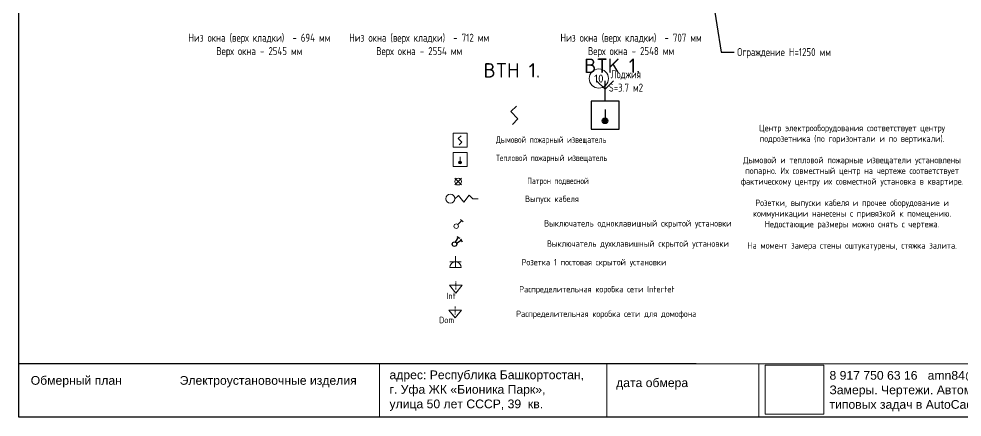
# Model space of a CAD drawing. Header units: millimetres. Extents: x -416788 to 52048, y -598564 to -7233.
# Drawn here: x 24466 to 36250, y -26278 to -21305 of the extents above; entities that cross this region are included whole.
import ezdxf
from ezdxf import colors
from ezdxf.entities.mleader import LeaderData, LeaderLine
from ezdxf.enums import TextEntityAlignment as Align
from ezdxf.math import Vec2, Vec3

# ---------------------------------------------------------------- set-up
doc = ezdxf.new("R2010")
doc.units = ezdxf.units.MM
doc.set_wipeout_variables(frame=1)
doc.linetypes.add('JIS_02_0.7', pattern=[1.35, 0.75, -0.6])
doc.layers.add('0 @ 100', color=7, linetype='Continuous')
doc.layers.add('unplotted', color=210, linetype='Continuous', lineweight=15, plot=False)
for name, color, linetype, lineweight in [('ВК_Текст', 170, 'Continuous', 0), ('К_Размерная', 3, 'Continuous', 0), ('К_Текст высоты', 7, 'Continuous', 0), ('К_Текст_окна', 4, 'Continuous', 0), ('Р_рамка_оформление', 130, 'Continuous', 20), ('СЛ_Устройства', 2, 'Continuous', 20), ('Текст_общий', 7, 'Continuous', 0), ('ЭО', 250, 'Continuous', 30), ('ЭО_Розетки', 11, 'Continuous', 9), ('ЭО_Текст', 11, 'Continuous', 0)]:
    doc.layers.add(name, color=color, linetype=linetype, lineweight=lineweight)
doc.layers.add('Лист_рамка', color=4, linetype='Continuous', plot=False)
doc.styles.add('1.8 мм', font='isocpeur.ttf', dxfattribs={"width": 0.85, "height": 1.8})
doc.styles.add('M 50', font='isocpeur.ttf', dxfattribs={"width": 0.8})
doc.styles.add('PDF Arial', font='arial.ttf')
picture_1 = doc.add_image_def('image1.png', size_in_pixel=(1336, 1112))

# ---------------------------------------------------------------- blocks, each defined once
blk = doc.blocks.new('*U9')
at = {"color": 7, "ltscale": 100, "style": '1.8 мм'}
blk.add_attdef('НОМЕР', (1.26, 4.71), '', height=1.8, dxfattribs=at)
at = {"ltscale": 0.35, "style": '1.8 мм', "flags": 1}
for tag, p in [('1_ПОЗИЦИЯ', (-2.76, -6.05)), ('2_НАИМЕНОВАНИЕ', (-2.76, -8.44)), ('3_ТИП_МАРКА', (-2.76, -11.34)), ('4_КОД_ОБОРУД', (-2.76, -13.83)), ('5_ИЗГОТОВИТЕЛЬ', (-2.8, -16.96)), ('6_ЕД_ИЗМ', (-2.76, -20.25)), ('8_МАССА', (-2.76, -23.86)), ('9_ПРИМЕЧАНИЕ', (-2.76, -26.82)), ('10_МОЩНОСТЬ', (-2.76, -30.46))]:
    blk.add_attdef(tag, p, '', height=1.8, dxfattribs=at)
at = {"color": 0, "linetype": 'ByBlock', "lineweight": -2}
blk.add_wipeout([(-1.75, 1.75), (1.75, 1.75), (1.75, -1.75), (-1.75, -1.75)], dxfattribs=at)
at = {"color": 0, "linetype": 'ByBlock', "lineweight": -2, "ltscale": 100}
for p, q in [((0.27, 1.12), (-0.45, 0.45)), ((0.45, -0.45), (-0.45, 0.45)), ((0.45, -0.45), (-0.24, -1.15))]:
    blk.add_line(p, q, dxfattribs=at)
blk = doc.blocks.new('*U10')
at = {"color": 0, "linetype": 'ByBlock', "lineweight": -2}
for points in [[(0, 3.25), (-1.06, 4.31)], [(0, 3.25), (1.06, 4.31)]]:
    blk.add_lwpolyline(points, dxfattribs=at)
at = {"color": 7, "ltscale": 100, "style": '1.8 мм'}
blk.add_attdef('НОМЕР', (0.5, 5.28), '', height=1.8, dxfattribs=at)
at = {"lineweight": 35, "ltscale": 0.35, "style": '1.8 мм', "flags": 1}
for tag, p in [('1_ПОЗИЦИЯ', (-4.75, -8.58)), ('5_ИЗГОТОВИТЕЛЬ', (14.41, -8)), ('2_НАИМЕНОВАНИЕ', (-4.93, -10.97)), ('6_ЕД_ИЗМ', (14.54, -10.71)), ('3_ТИП_МАРКА', (-4.84, -13.55)), ('8_МАССА', (14.49, -12.89)), ('9_ПРИМЕЧАНИЕ', (14.67, -15.64)), ('4_КОД_ОБОРУД', (-4.87, -16.01))]:
    blk.add_attdef(tag, p, '', height=1.8, dxfattribs=at)
at = {"color": 0, "lineweight": -2}
blk.add_wipeout([(-1.75, 1.75), (1.75, 1.75), (1.75, -1.75), (-1.75, -1.75)], dxfattribs=at)
at = {"lineweight": -2, "ltscale": 100}
h = blk.add_hatch(color=0, dxfattribs=at)
h.dxf.hatch_style = 1
h.paths.add_polyline_path([(-0.35, -0.7, 1), (0.35, -0.7, 1)])
at = {"color": 0, "linetype": 'ByBlock', "lineweight": -2, "ltscale": 100}
for p, q in [((-1.75, 1.75), (-1.75, -1.75)), ((1.75, 1.75), (-1.75, 1.75)), ((1.75, -1.75), (1.75, 1.75)), ((0, 0.7), (0, -0.7)), ((-1.75, -1.75), (1.75, -1.75))]:
    blk.add_line(p, q, dxfattribs=at)
at = {"color": 0, "linetype": 'ByBlock', "lineweight": -2}
blk.add_lwpolyline([(0, 1.75), (0, 4.31)], dxfattribs=at)
at = {"color": 0, "linetype": 'ByBlock', "lineweight": -2, "ltscale": 100}
blk.add_circle((0, -0.7), 0.35, dxfattribs=at)
blk = doc.blocks.new('A$C113549C5')
at = {"layer": 'СЛ_Устройства'}
blk.add_lwpolyline([(175, 175), (175, -175), (-175, -175), (-175, 175)], close=True, dxfattribs=at)
at = {"layer": 'СЛ_Устройства', "ltscale": 100}
blk.add_lwpolyline([(27, 112), (-45, 45), (45, -45), (-24, -115)], dxfattribs=at)
blk = doc.blocks.new('A$C48AE236B')
at = {"ltscale": 100}
blk.add_wipeout([(-175, 175), (175, 175), (175, -175), (-175, -175)], dxfattribs=at).dxf.layer = 'СЛ_Устройства'
at = {"layer": 'СЛ_Устройства', "ltscale": 100}
h = blk.add_hatch(color=256, dxfattribs=at)
h.dxf.hatch_style = 1
h.paths.add_polyline_path([(-35, -70, 1), (35, -70, 1)])
for p, q in [((-175, 175), (-175, -175)), ((175, 175), (-175, 175)), ((0, 70), (0, -70)), ((175, -175), (175, 175)), ((-175, -175), (175, -175))]:
    blk.add_line(p, q, dxfattribs=at)
blk.add_circle((0, -70), 35, dxfattribs=at)
blk = doc.blocks.new('A$Cf3fd4786')
at = {"layer": 'ЭО_Розетки', "ltscale": 100}
for p, q in [((-42, 42), (42, -42)), ((42, 42), (-42, -42))]:
    blk.add_line(p, q, dxfattribs=at)
blk.add_circle((0, 0), 42.3, dxfattribs=at)
blk = doc.blocks.new('A$Ca32be7dc')
at = {"layer": 'ЭО_Розетки', "ltscale": 100}
blk.add_lwpolyline([(0, -114), (38, -162), (-45, -228), (42, -293), (0, -340), (0, -404)], dxfattribs=at)
blk.add_circle((0, -57), 56.9, dxfattribs=at)
blk = doc.blocks.new('UDV_Podr_Vyipusk_Подр_1п_2')
at = {"layer": 'unplotted', "linetype": 'JIS_02_0.7', "lineweight": 0, "ltscale": 10}
blk.add_line((0, -52), (0, 46), dxfattribs=at)
at = {"layer": 'ЭО_Розетки', "ltscale": 100}
blk.add_lwpolyline([(80, 0), (-80, 0), (0, -96)], close=True, dxfattribs=at)
blk = doc.blocks.new('UDV_Выключатели_ГОСТ_21.210_СУ.IP20.однополюсный_5')
at = {"layer": 'ЭО_Розетки'}
for p, q in [((20, 20), (70, 70)), ((55, 85), (85, 55))]:
    blk.add_line(p, q, dxfattribs=at)
blk.add_circle((0, 0), 28.2, dxfattribs=at)
blk.add_circle((0, 0), 28.2, dxfattribs=at)
blk = doc.blocks.new('UDV_Выключатели_ГОСТ_21.210_СУ.IP20.однополюсный_сдвоенный_4')
at = {"layer": 'ЭО', "color": 0}
for p, q in [((14, 24), (49, 86)), ((24, 14), (86, 49)), ((31, 96), (68, 75)), ((75, 68), (96, 31))]:
    blk.add_line(p, q, dxfattribs=at)
blk.add_circle((0, 0), 28.2, dxfattribs=at)
blk.add_circle((0, 0), 28.2, dxfattribs=at)
blk = doc.blocks.new('UDV_Розетки_ГОСТ_21.210_СУ.IP20.двухполюсная.с.защ.контактом_13')
at = {"color": 0}
for p, q in [((0, 142), (0, 71)), ((-71, 71), (71, 71)), ((0, 71), (0, 0))]:
    blk.add_line(p, q, dxfattribs=at)
blk.add_lwpolyline([(-71, 0), (71, 0, 1)], format="xyb", close=True, dxfattribs=at)

msp = doc.modelspace()

# ---------------------------------------------------------------- linework, layer by layer
at = {"layer": 'Р_рамка_оформление', "lineweight": 0}
msp.add_line((32927.8, -25609.3), (24466.5, -25609.3), dxfattribs=at)
for points in [[(24466.5, -25609.3), (24466.5, -26277.6), (37892.3, -26277.6), (37892.3, -25609.3)], [(28970.7, -25609.3), (28970.7, -26277.6)], [(31810.5, -25609.3), (31810.5, -26277.6)], [(33710.9, -25609.3), (33710.9, -26277.6)]]:
    msp.add_lwpolyline(points, dxfattribs=at)

# ---------------------------------------------------------------- block references
at = {"ltscale": 100}
for p in [(29925.5, -24631.8), (29917.5, -24942.8)]:
    msp.add_blockref('UDV_Podr_Vyipusk_Подр_1п_2', p, dxfattribs=at)
at = {"layer": '0 @ 100'}
ref = msp.add_blockref('*U9', (30656.3, -22508), dxfattribs=dict(at, xscale=100, yscale=100, zscale=100))
ref.add_attrib('НОМЕР', 'BTH 1.', (30270.1, -22037.4), dxfattribs={"layer": '0', "color": 7, "ltscale": 100, "height": 180, "style": '1.8 мм'})
at = {"layer": 'СЛ_Устройства', "xscale": 0.5, "yscale": 0.5, "zscale": 0.5}
msp.add_blockref('A$C113549C5', (29978, -22821.2), dxfattribs=at)
at = {"layer": 'ЭО_Розетки', "ltscale": 100}
for name, p in [('A$Cf3fd4786', (29954.4, -23336.7, -1045.6)), ('UDV_Выключатели_ГОСТ_21.210_СУ.IP20.однополюсный_5', (29929.9, -23893.7)), ('UDV_Выключатели_ГОСТ_21.210_СУ.IP20.однополюсный_сдвоенный_4', (29907.5, -24118)), ('UDV_Розетки_ГОСТ_21.210_СУ.IP20.двухполюсная.с.защ.контактом_13', (29920.8, -24409.9))]:
    msp.add_blockref(name, p, dxfattribs=at)
at = {"layer": 'ЭО_Розетки', "ltscale": 100, "rotation": 89.99999999999999}
msp.add_blockref('A$Ca32be7dc', (29798.5, -23550), dxfattribs=at)

# ---------------------------------------------------------------- texts
at = {"layer": 'К_Текст_окна', "lineweight": 0, "char_height": 100, "width": 1938.602, "attachment_point": 5, "style": 'M 50'}
for s, insert in [('Низ окна (верх кладки)  - 694 мм\\PВерх окна - 2545 мм', (27470.3, -21636.9)), ('Низ окна (верх кладки)  - 712 мм\\PВерх окна - 2554 мм', (29466.9, -21636.9)), ('Низ окна (верх кладки)  - 707 мм\\PВерх окна - 2548 мм', (32113.9, -21636.9))]:
    msp.add_mtext(s, dxfattribs=dict(at, insert=insert))
at = {"layer": 'Р_рамка_оформление', "lineweight": 0, "char_height": 108.878, "attachment_point": 7, "style": 'PDF Arial'}
for s, insert, width in [('адрес: Республика Башкортостан, г. Уфа ЖК «Бионика Парк», \\Pулица 50 лет СССР, 39  кв. ', (29096.4, -26199.8), 2452.763), ('8 917 750 63 16   amn84@bk.ru \\PЗамеры. Чертежи. Автоматизация типовых задач в AutoCad', (34593, -26204.9), 2674.074)]:
    msp.add_mtext(s, dxfattribs=dict(at, insert=insert, width=width))
for s, insert in [('Обмерный план', (24614.4, -25906.5)), ('дата обмера', (31927.5, -25935.4))]:
    msp.add_mtext(s, dxfattribs=dict(at, insert=insert))
at = {"layer": 'Текст_общий', "insert": (34875, -23411.7), "char_height": 80, "width": 2465.237, "attachment_point": 5, "style": 'M 50'}
msp.add_mtext('Центр электрооборудования соответствует центру подрозетника (по горизонтали и по вертикали).\\P\\PДымовой и тепловой пожарные извещатели установлены попарно. Их совместный центр на чертеже соответствует фактическому центру их совместной установка в квартире. \\P\\PРозетки, выпуски кабеля и прочее оборудование и коммуникации нанесены с привязкой к помещению. Недостающие размеры можно снять с чертежа.\\P\\PНа момент замера стены оштукатурены, стяжка залита.', dxfattribs=at)
at = {"layer": 'ЭО_Текст', "lineweight": 15, "style": 'M 50', "width": 0.7}
for s, p in [('Дымовой пожарный извещатель', (30427.2, -22853, -1045.6)), ('Тепловой пожарный извещатель', (30427.2, -23080.3, -1045.6)), ('Патрон подвесной ', (30816.7, -23367.3, -1045.6))]:
    msp.add_text(s, height=80, dxfattribs=at).set_placement(p)
at = {"layer": 'ЭО_Текст', "char_height": 80, "attachment_point": 5, "style": 'M 50'}
for s, insert, width in [('Выпуск кабеля', (31126.4, -23563.1), 756.586), ('Выключатель одноклавишный скрытой установки', (32199, -23868.8), 2725.91), ('Выключатель духклавишный скрытой установки', (32199, -24121.8), 2725.91), ('Розетка 1 постовая скрытой установки', (31650.4, -24353.7), 2725.91), ('Распределительная коробка сети Intertet', (31687.1, -24690.7), 2725.91), ('Распределительная коробка сети для домофона', (31804.4, -24998.4), 2725.91)]:
    msp.add_mtext(s, dxfattribs=dict(at, insert=insert, width=width))
at = {"layer": 'ЭО_Текст', "char_height": 80, "width": 598.261, "attachment_point": 5, "rotation": 0.0003, "style": 'M 50'}
for s, insert in [('Int', (29865.7, -24764.5)), ('Dom', (29809.6, -25064.5))]:
    msp.add_mtext(s, dxfattribs=dict(at, insert=insert))
at = {"layer": 'ЭО_Текст', "ltscale": 100, "insert": (26475.3, -25906.5), "char_height": 108.878, "attachment_point": 7, "style": 'PDF Arial'}
msp.add_mtext('Электроустановочные изделия', dxfattribs=at)

# ---------------------------------------------------------------- pictures from other files: only their frames are drawn
at = {"layer": 'Р_рамка_оформление', "lineweight": 0}
image = msp.add_image(picture_1, insert=(33789, -26240.4), size_in_units=(733.2, 610.3), dxfattribs=at)
image.dxf.flags = 7

# ---------------------------------------------------------------- leaders
at = {"layer": 'ВК_Текст', "ltscale": 100}
ml = msp.add_multileader_mtext('Standard', dxfattribs=at)
ml.set_content('Ограждение H=1250 мм', color=256, style='M 50')
ml.set_leader_properties()
ml.build(insert=Vec2(0, 0))
ml.multileader.update_dxf_attribs({"arrow_head_size": 80, "scale": 20})
ctx = ml.context
ctx.base_point, ctx.scale, ctx.char_height, ctx.arrow_head_size, ctx.landing_gap_size, ctx.plane_origin, ctx.plane_x_axis, ctx.plane_y_axis = Vec3(33400.3, -21719, -1045.6), 20, 100, 80, 40, Vec3(30623.5, -20319, -1045.6), Vec3(0.9999997, -0.0008348), Vec3(0.0008348, 0.9999997)
notes = []
notes.append((ctx, [(1, (1, 1, 0), (33240.3, -21718.9, -1045.6), (0.9999997, -0.0008348), 160, [(0, [(33096.2, -20818.7, -1045.6)], 0, [])])]))
ctx.mtext.insert, ctx.mtext.text_direction, ctx.mtext.rotation, ctx.mtext.width, ctx.mtext.defined_height, ctx.mtext.flow_direction = Vec3(33440.4, -21669, -1045.6), Vec3(0.9999997, -0.0008348), 6.2823505, 871.271, 432.9, 5
for ctx, leaders in notes:
    for number, flags, end, landing, length, lines in leaders:
        leader = LeaderData()
        leader.index, (leader.has_last_leader_line, leader.has_dogleg_vector, leader.attachment_direction) = number, flags
        leader.last_leader_point, leader.dogleg_vector, leader.dogleg_length = Vec3(end), Vec3(landing), length
        for number, points, colour, breaks in lines:
            line = LeaderLine()
            line.index, line.vertices, line.color, line.breaks = number, Vec3.list(points), colors.encode_raw_color(colour), breaks
            leader.lines.append(line)
        ctx.leaders.append(leader)

# ---------------------------------------------------------------- next in the draw order: block references
at = {"layer": '0 @ 100'}
ref = msp.add_blockref('*U10', (31788.7, -22508), dxfattribs=dict(at, xscale=100, yscale=100, zscale=100))
ref.add_attrib('НОМЕР', 'BTK 1. ', (31528, -21979.6), dxfattribs={"layer": '0', "color": 7, "ltscale": 100, "height": 180, "style": '1.8 мм'})

# ---------------------------------------------------------------- next in the draw order: linework, layer by layer
at = {"layer": 'К_Размерная', "ltscale": 100}
msp.add_lwpolyline([(24466.5, -7232.8), (37892.3, -7232.8), (37892.3, -25611.6), (24466.5, -25611.6)], close=True, dxfattribs=at)
at = {"layer": 'К_Текст высоты', "ltscale": 100}
msp.add_circle((31711.6, -22050), 120, dxfattribs=at)

# ---------------------------------------------------------------- next in the draw order: texts
at = {"layer": 'К_Текст высоты', "ltscale": 100, "style": 'M 50'}
msp.add_text('10', height=100, dxfattribs=at).set_placement((31711.6, -22050), align=Align.MIDDLE_CENTER)
at = {"layer": 'К_Текст высоты', "insert": (32048.9, -22079.8), "char_height": 100, "width": 1200, "attachment_point": 5, "style": 'M 50'}
msp.add_mtext('Лоджия\\PS=3.7 м\\S2;', dxfattribs=at)

# ---------------------------------------------------------------- next in the draw order: block references
at = {"layer": 'СЛ_Устройства', "xscale": 0.5, "yscale": 0.5, "zscale": 0.5}
msp.add_blockref('A$C48AE236B', (29977.7, -23062.1), dxfattribs=at)

# ---------------------------------------------------------------- next in the draw order: linework, layer by layer
at = {"layer": 'Лист_рамка', "ltscale": 100}
msp.add_lwpolyline([(24466.5, -7232.8), (37892.3, -7232.8), (37892.3, -26277.6), (24466.5, -26277.6)], close=True, dxfattribs=at)
at = {"layer": 'Р_рамка_оформление', "lineweight": 0}
msp.add_lwpolyline([(24466.5, -7232.8), (37892.3, -7232.8), (37892.3, -25611.6), (24466.5, -25611.6)], close=True, dxfattribs=at)

doc.saveas('drawing.dxf')
